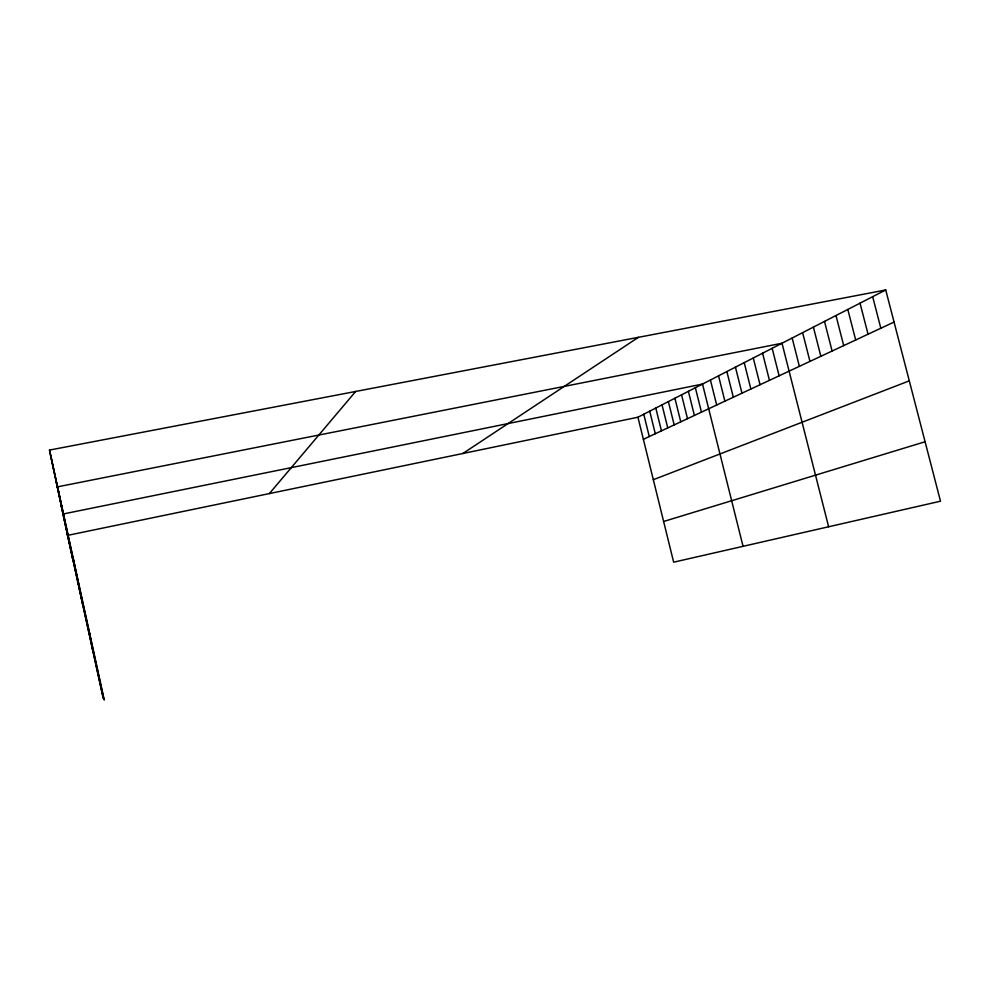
<?xml version="1.0" encoding="UTF-8"?>
<svg xmlns="http://www.w3.org/2000/svg" width="990" height="990" viewBox="0 0 990 990"><rect width="100%" height="100%" fill="white"/><g stroke="black" fill="none" stroke-linecap="round" stroke-linejoin="round"><path stroke-width="1.49" d="M269.379 493.577L355.657 391.458M462.837 453.507L638.389 337.33M637.931 417.236L885.728 289.971L940.5 501.2L673.658 562.184L637.931 417.236L67.518 535.392L49.5 450.079L885.728 289.971M643.376 439.312L894.044 322.059M653.326 479.704L909.29 380.853M663.622 521.482L925.081 441.75M63.001 514.02L702.516 384.071L743.045 546.319M57.272 486.894L782.013 343.233L828.618 526.767M872.673 296.678L880.828 328.235M860.038 303.163L868.044 334.212M847.811 309.449L855.682 340.003M835.981 315.525L843.703 345.609M824.509 321.416L832.095 351.029M813.396 327.121L820.859 356.289M802.618 332.652L809.956 361.387M792.161 338.023L799.376 366.337M772.163 348.294L779.13 375.804M762.585 353.22L769.44 380.333M753.279 357.996L760.035 384.739M744.232 362.637L750.878 389.021M735.434 367.166L741.98 393.191M726.87 371.559L733.318 397.238M718.542 375.841L724.89 401.185M710.424 380.012L716.686 405.021M695.364 387.733L701.452 412.137M688.384 391.322L694.398 415.441M681.566 394.824L687.493 418.671M674.908 398.252L680.761 421.827M668.399 401.594L674.178 424.896M662.025 404.861L667.743 427.915M655.801 408.053L661.444 430.86M649.712 411.184L655.293 433.731M643.76 414.241L649.267 436.553M49.5 450.079L104.272 700.029L103.047 697.566L66.701 531.543M50.502 454.806L62.395 509.838M55.762 479.717L103.752 698.965M61.269 505.803L103.356 698.185M57.804 487.983L72.926 560.08M73.037 557.506L82.826 605.261M88.84 629.603L93.072 652.002"/></g></svg>
